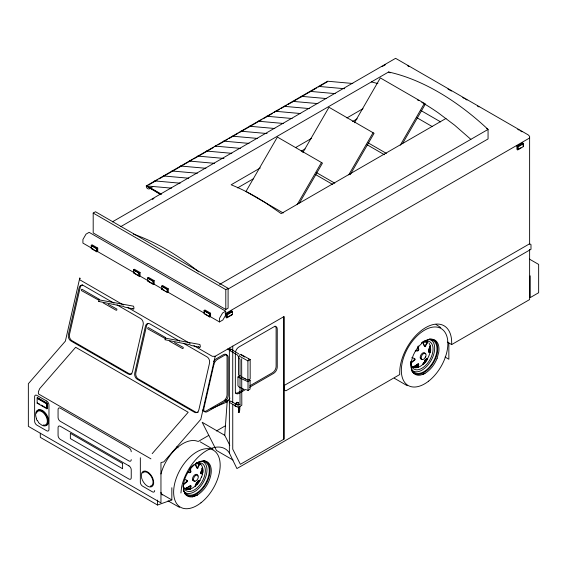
<?xml version="1.0" encoding="UTF-8"?>
<svg xmlns="http://www.w3.org/2000/svg" width="567" height="567" viewBox="0 0 567 567"><rect width="100%" height="100%" fill="white"/><g stroke="black" fill="none" stroke-linecap="round" stroke-linejoin="round"><path stroke-width="0.85" d="M238.622 407.049L238.629 412.549L239.224 412.202L239.742 410.175L239.94 406M238.99 406.546L238.629 412.549M239.558 407.907L239.579 406.496M195.431 486.068L195.381 485.189L196.664 482.397L196.926 482.673C190.583 492.503 204.304 477.173 198.159 480.936M427.61 358.663L425.328 359.513C431.026 355.615 423.138 366.268 423.088 363.497M80.216 278.354L79.763 278.092L79.699 279.758L123.393 304.982M229.819 445.315L224.745 435.307L227.169 401.918L229.975 398.098M154.862 181.369L154.911 180.93L180.108 183.184M163.459 176.408L163.509 175.968L188.712 178.215M197.309 173.247L172.113 171L172.063 171.44L185.281 163.806M180.66 166.478L180.71 166.039L205.906 168.286M189.265 161.51L189.307 161.071L214.51 163.317M197.862 156.549L197.911 156.102L223.979 158.434M206.572 151.517L206.622 151.077L231.818 153.324M215.169 146.555L215.219 146.109L240.415 148.363M180.937 492.978L181.539 487.322A36.749 21.213 -60 0 1 203.248 452.806A36.749 21.213 -60 0 1 229.146 452.601L236.921 468.555L399.707 374.574L399.707 372.618A36.749 21.213 -60 0 1 425.689 327.606A36.749 21.213 -60 0 1 451.672 342.61L451.672 344.566L447.342 342.064M223.774 141.587L223.816 141.148L249.019 143.394M240.968 131.657L241.018 131.218L267.085 133.543M249.572 126.689L249.615 126.25L274.818 128.503M258.283 121.664L258.325 121.225L283.528 123.471M266.88 116.696L266.929 116.256L292.125 118.51M275.477 111.734L275.527 111.295L300.73 113.542M284.131 106.327L284.081 106.766L284.131 106.327L309.327 108.58M292.678 101.805L292.728 101.365L317.924 103.612M301.283 96.837L301.325 96.397M318.59 86.843L318.64 86.404L344.708 88.728M197.465 468.37L197.125 468.073L199.272 464.295L199.953 463.983L197.465 468.37L196.664 467.69L195.431 463.572L195.381 463.948L197.486 463.693L199.272 464.295M425.172 346.678L424.832 346.38L426.979 342.603L427.66 342.291L425.172 346.678L424.371 345.998L423.343 343.276M411.153 363.156L411.266 362.441L414.3 359.804L414.3 358.521L414.683 358.606L415.051 359.265L414.683 360.095L410.784 363.27L410.749 361.81M200.98 473.7L200.661 472.098L200.98 473.7C204.141 474.77 202.731 469.384 202.561 467.697L202.022 468.207M428.687 352.008L428.687 350.519L430.268 346.005C430.438 347.691 431.841 353.078 428.687 352.008L428.368 351.682L430.119 352.213M195.381 464.288L196.664 467.69M423.088 342.596L424.371 345.998M200.661 473.374L202.015 473.395L202.213 468.937M429.595 351.859L430.055 348.918L429.722 346.515L430.268 346.005M185.99 488.144L187.769 488.74L189.881 488.492L190.314 485.621L185.692 488.676L187.755 489.371L190.207 489.08L191.029 486.075L190.314 485.621M413.697 366.452L415.476 367.047L417.588 366.799L418.021 363.936L413.4 366.984L415.462 367.678L417.914 367.395L418.737 364.383L418.021 363.936M79.763 278.092L65.375 341.15L28.35 383.724L28.35 426.327L160.957 502.886L160.957 462.53L163.778 461.914L200.81 419.339L215.198 356.282L283.954 316.584L283.954 439.149L240.373 464.309L232.746 449.184L232.746 404.271M201.583 477.116L202.334 474.834M437.114 358.323L438.773 352.107A19.739 11.39 -60 0 0 434.003 339.711L429.807 339.335A19.739 11.39 -60 0 0 411.288 362.377L411.288 367.969M200.98 472.212L202.561 467.697M429.106 348.195L428.687 350.519M187.925 472.268L190.314 472.006L190.278 468.895M187.542 472.538L189.924 472.708L190.718 472.261L190.632 468.349M415.632 350.576L418.021 350.314L417.879 346.437M415.25 350.845L417.631 351.016L418.425 350.569L418.744 349.633L418.233 345.92M186.593 481.496L186.593 480.214L187.344 480.951L186.975 481.78L183.453 484.849L183.559 484.133L186.593 481.496L186.975 481.78M425.484 357.132L425.725 356.593A3.445 1.992 -60 0 0 426.008 354.531A3.445 1.992 -59.7 0 0 425.47 353.524L424.024 353.404A3.445 1.992 -60 0 0 421.203 357.323L421.21 358.301A3.445 1.992 -60 0 0 424.449 358.571L425.725 356.593M423.138 364.227L425.746 359.598M185.692 488.676L186.217 487.911M413.4 366.984L413.924 366.218M302.842 152.566L328.988 107.276L374.078 133.309L350.179 174.693M297.129 204.666L321.468 162.509M299.468 202.951L322.481 163.098L277.391 137.065L245.972 191.483L283.209 212.979M354.439 122.777L380.337 77.927L425.42 103.959L402.598 143.494M348.726 174.877L373.065 132.721M400.267 145.187L424.407 103.371M426.937 358.705L423.081 363.624L423.138 364.383M429.722 346.515L430.119 346.246M196.926 482.673L198.039 481.291L199.903 480.355M235.135 404.214L236.687 402.279L238.239 402.421M235.496 404.42L237.049 402.492L238.601 402.627L238.601 404.696M236.567 404.519L237.049 403.924L237.523 403.966L237.523 404.604M152.183 453.65L188.187 412.259L75.652 347.288L39.647 388.686L38.386 391.762L38.386 393.888L150.921 458.859M238.82 353.914L230.627 348.981L229.869 349.704L229.869 350.619L237.431 354.985L240.018 359.471L240.018 404.632M229.869 401.762L230.627 401.039L238.09 405.348L239.919 404.285M201.887 468.413L202.412 467.938M195.473 475.593L195.062 475.954A3.445 1.984 -60 0 0 194.042 481L195.487 481.121A3.445 1.984 -60 0 0 198.33 476.939A3.445 1.984 -60 0 0 195.898 475.302L195.466 475.593L195.891 475.302M195.374 485.317L199.272 480.476L199.953 480.447M244.058 389.423L239.026 387.027L237.956 385.688L237.956 376.984L240.032 375.531M246.475 389.742L248.02 390.472L248.02 381.775L250.097 380.322L248.552 379.585M248.02 390.472L250.097 389.026L250.097 380.322M197.323 495.048C204.708 490.427 209.634 482.319 211.066 473.792A19.739 11.397 -60 0 0 199.747 461.658A19.739 11.397 -60 0 0 183.573 484.062L183.58 489.661A19.739 11.397 -60 0 0 192.56 496.827L197.323 495.048L192.546 496.827M411.288 367.976A19.739 11.39 -60 0 0 420.267 375.134C425.073 374.199 428.957 370.832 432.004 367.168A19.739 11.39 -60 0 0 437.114 358.316M99.055 301.042L98.474 301.396L123.528 306.442L124.754 307.123L133.139 308.887M165.401 339.349L164.827 339.704L189.874 344.743L191.107 345.431L199.492 347.195M185.955 488.407L190.718 485.749M413.662 366.721L418.425 364.064M239.274 355.211L240.784 354.311L250.167 359.542L250.167 378.94L247.907 380.294L241.407 376.672M247.907 380.294L247.907 360.895L250.167 359.542M93.194 213.064L95.483 211.746L228.09 288.305L228.09 308.165L225.801 309.49L93.194 232.931L93.194 213.064L225.801 289.631L228.09 288.305M160.426 194.46L146.307 185.898L327.598 81.23L352.794 83.484M146.307 186.309L147.774 185.466M149.192 184.644L157.789 179.682M159.207 178.86L171.51 171.758M185.721 163.558L189.109 161.602M192.192 159.823L189.357 161.46L189.307 161.071M193.609 159.001L195.998 157.626M196.444 157.364L206.707 151.439M207.373 151.056L213.752 147.37M215.12 146.584L216.686 145.676M218.104 144.861L221.647 142.813M222.009 142.608L223.54 141.722M225.836 140.396L227.41 139.489M228.827 138.667L238.133 133.295M239.607 132.444L244.2 129.793M244.611 129.56L254.909 123.613M255.448 123.301L257.971 121.841M261.919 119.566L258.375 121.607L258.325 121.225M263.322 118.751L268.68 115.661M269.098 115.413L272.642 113.372M274.038 112.564L275.527 111.295M276.994 110.863L279.389 109.474M280.92 108.595L283.372 107.177M284.747 106.383L286.3 105.483M287.809 104.619L294.195 100.933M294.698 100.642L313.82 89.6M314.338 89.302L316.882 87.828M318.413 86.949L327.598 81.648M112.33 221.881L395.603 58.33L528.21 134.889L529.621 136.356L529.621 244.079M382.059 66.637L385.588 64.603M152.403 199.393L153.933 198.514M120.87 226.566L388.601 71.995A237.693 137.235 60 0 1 488.059 129.418L488.059 138.936L228.005 289.071M91.244 245.291L92.088 244.802L97.73 248.062L97.73 251.323L96.886 251.812L91.244 248.552L91.244 245.291L96.886 248.552L97.73 248.062M260.288 167.96L231.152 184.778A237.693 137.235 60 0 1 256.305 197.11L264.711 202.213L281.168 213.61L445.995 118.446M295.556 147.597L311.652 138.305M346.919 117.943L363.015 108.644M237.573 187.904L253.669 178.612M301.205 151.169L305.039 148.951M352.568 121.515L357.167 118.857M133.564 269.729L134.407 269.24L140.056 272.493L140.056 275.753L139.206 276.242L133.564 272.982L133.564 269.729L139.206 272.982L140.056 272.493M147.668 277.873L148.519 277.383L154.16 280.644L154.16 283.897L153.317 284.386L147.668 281.133L147.668 277.873L153.317 281.133L154.16 280.644M161.779 286.016L162.623 285.527L168.264 288.787L168.264 292.04L167.421 292.529L161.779 289.276L161.779 286.016L167.421 289.276L168.264 288.787M161.779 289.276L162.623 288.787M219.564 284.428L488.059 129.418L486.529 128.532M37.139 397.899L37.592 397.637L47.373 403.286L47.373 408.545L46.919 408.807L37.139 403.158L37.139 397.899L46.919 403.548L47.373 403.286M37.139 403.158L37.592 402.896M204.099 310.454L204.949 309.965L210.591 313.218L210.591 316.478L209.74 316.967L204.099 313.707L204.099 310.454L209.74 313.707L210.591 313.218M225.687 311.184L222.583 312.977L219.479 318.349L219.479 321.936L222.859 319.979L225.687 315.096L225.687 311.184L89.125 232.342L86.021 234.136L82.917 239.508L82.917 243.094L92.889 248.849M225.12 313.792L529.621 137.987M225.964 314.118L231.605 310.858L232.456 311.347L232.456 314.607L226.814 317.86L225.964 317.371L225.964 314.118L226.814 314.607L232.456 311.347M516.927 146.13L522.568 142.877L523.412 143.366L523.412 146.619L517.77 149.879L516.927 149.39L516.927 146.13L517.77 146.619L523.412 143.366M232.172 311.836L227.098 314.77L227.098 317.371L232.172 314.444M520.953 147.718L518.054 149.39L518.054 146.782L523.135 143.855L523.135 146.456M240.103 391.421L237.842 392.725A5.146 2.97 -60 0 1 235.27 392.981M241.606 390.55L243.867 389.246M249.891 385.773L272.472 372.732A5.146 2.97 -60 0 0 276.115 366.424L276.115 328.435A5.146 2.97 -60 0 0 275.045 326.075M245.752 389.472L238.976 393.385A5.146 2.97 -60 0 1 235.34 391.28L235.34 353.291M249.523 387.296L273.613 373.391A5.146 2.97 -60 0 0 277.249 367.083L277.249 329.094A5.146 2.97 -60 0 0 273.613 326.989L238.976 346.983A5.146 2.97 -60 0 0 235.461 352.128M238.622 407.141L241.818 405.292L241.641 358.798M238.275 412.273L239.224 412.202M198.365 441.395L208.805 435.364M216.438 430.963L225.588 425.675M451.672 344.566L529.621 299.567L529.621 249.374M422.606 374.511L425.03 373.355M210.952 408.842L227.169 401.918L224.865 400.586M426.937 342.943L427.617 342.688M199.23 464.635L199.91 464.373M40.3 433.238L40.3 437.348L157.527 505.027L171.836 499.931L171.836 487.726M423.138 341.88L425.59 341.596L427.66 342.291M423.088 342.255L425.193 342.007L426.979 342.603M229.869 350.619L230.627 350.47M420.253 357.912L420.367 358.344L421.21 358.301L420.253 357.912A3.622 2.098 -60 0 1 422.323 353.284A3.622 2.098 -60 0 1 425.3 353.957M192.546 479.604L192.667 480.036L193.503 479.994L192.546 479.604A3.622 2.098 -60 0 1 194.396 475.16A3.622 2.098 -60 0 1 197.479 475.217M424.435 353.298L424.818 353.276M194.694 481.248L195.076 481.234M426.979 358.783L427.66 358.755M196.281 463.345L199.953 463.983M215.198 356.282L212.313 356.317L193.914 345.7M133.769 309.086L132.756 308.831M199.641 347.38L200.123 347.387M335.239 93.619L310.036 91.372L310.085 91.755M326.635 98.58L301.438 96.333L301.481 96.723M232.42 136.179L257.616 138.433M152.757 186.472A6.081 3.508 -60 0 1 146.456 187.096L146.307 185.898L171.51 188.145M236.687 406.419L235.135 406.284L235.135 404.902M237.049 406.624L235.496 406.489L235.496 405.107M98.786 299.801L133.585 306.194L134.046 308.335M165.132 338.109L199.931 344.502L200.399 346.643M197.621 481.199L198.039 481.291M371.406 81.924L377.877 83.555M418.297 349.506L418.744 349.633M190.59 471.198L191.036 471.326M418.297 364.212L418.737 364.383M190.59 485.898L191.029 486.075M411.862 357.472L414.683 358.606M414.619 359.088L415.051 359.265M184.318 479.299L186.975 480.299M186.912 480.781L187.344 480.951M243.93 378.295L245.461 379.025M237.956 376.984L248.02 381.775M425.165 360.165L424.832 360.002L424.626 360.981M407.219 385.688L394.349 378.253M179.512 507.38L168.023 500.852M200.186 441.849L213.064 449.284M98.842 300.234L81.407 290.538L81.4 289.624L81.988 289.276L99.431 299.362M165.188 338.542L147.753 328.839L147.746 327.924L148.341 327.584L165.777 337.67M108.148 304.273L116.866 309.065L116.866 309.979L116.278 310.319L103.201 302.898M174.494 342.574L183.212 347.365L183.219 348.28L182.631 348.62L169.547 341.206M241.202 355.013L244.767 357.004M248.325 358.989L249.749 359.783M239.246 356.069L247.907 360.895M239.961 375.864L238.523 375.063L238.523 356.544M407.737 65.822L409.147 66.637M447.944 89.04L451.424 91.053M462.75 97.588L464.167 98.403M465.578 99.218L466.988 100.033M477.464 106.086L478.917 106.922M517.77 129.354L519.181 130.169M520.591 130.984L522.001 131.799M388.601 71.995L390.131 72.881M420.749 110.416L440.637 121.898M416.922 117.723L432.224 126.561M368.167 142.87L386.403 153.402M366.899 144.628L384.376 154.713M529.493 259.14L538.65 264.428L538.65 292.728L530.188 297.611L530.188 275.831M316.57 172.666L334.806 183.191M315.302 174.416L332.779 184.502M445.067 357.047L448.851 359.23L448.851 342.943M161.552 194.283L147.03 185.898L146.669 186.515L146.669 186.104M146.307 185.898L160.787 194.254M147.952 278.362L153.033 281.296L153.033 283.897L147.952 280.97M162.063 286.505L167.137 289.439L167.137 292.04L165.684 291.204M97.496 251.507L134.322 272.77M139.688 275.874L148.894 281.182M153.501 283.84L162.708 289.156M167.308 291.814L204.134 313.076M210.272 316.62L219.479 321.936M92.251 248.807L96.603 251.323L96.603 248.715L91.521 245.78L91.521 248.389M162.063 289.113L164.239 290.368M205.105 313.962L209.464 316.478L209.464 313.87L204.382 310.943L204.382 313.544M227.438 349.031L229.72 350.349M127.993 307.64L190.08 343.482M114.01 303.175L83.484 285.541A4.827 3.473 77.2 0 0 79.075 287.916L68.423 334.594A4.827 3.473 77.2 0 0 70.847 340.909L128.092 373.958A4.827 3.473 77.2 0 0 132.501 371.591L143.153 324.912A4.827 3.473 77.2 0 0 140.729 318.597L117.064 304.933M179.597 341.036L149.83 323.849A4.827 3.473 77.2 0 0 145.428 326.223L134.776 372.902A4.827 3.473 77.2 0 0 137.2 379.217L194.446 412.266A4.827 3.473 77.2 0 0 198.847 409.891L209.499 363.213A4.827 3.473 77.2 0 0 207.075 356.905L183.417 343.241M229.869 402.676L237.764 407.234M224.745 435.307L202.171 422.273L216.466 450.474L233.023 460.028M176.613 446.924L178.137 447.802M37.542 398.608L46.515 403.789L46.515 408.098M38.294 403.357L39.782 404.214M41.278 405.079L45.764 407.666M161.106 493.744L171.836 499.931M225.779 399.402L227.941 400.685M425.328 346.083L425.746 346.331M197.621 467.775L198.039 468.023M429.722 351.703L430.268 352.029M202.015 473.395L202.561 473.721M418.021 350.314L418.425 350.569M190.314 472.006L190.718 472.261M436.03 324.473L440.772 327.591M201.887 473.551L202.412 473.906M414.3 359.804L414.683 360.095M198.585 346.692L199.109 347.139M470.858 139.347L454.564 125.13L437.93 112.62A237.693 137.235 60 0 0 421.834 102.358M230.627 348.981L231.095 349.456M38.336 422.337L39.676 423.747M417.773 366.566L418.134 367.118M190.065 488.258L190.427 488.811M417.588 366.799L417.914 367.395M189.881 488.492L190.207 489.08M36.302 418.807L37.188 420.65M292.728 101.365L292.778 101.748M266.929 116.256L266.972 116.646M249.728 126.186L249.778 126.576M241.018 131.218L241.067 131.601M223.816 141.148L223.866 141.53M215.219 146.109L215.269 146.499M206.622 151.077L206.664 151.46M198.018 156.038L198.067 156.428M180.71 166.039L180.76 166.422M172.113 171L172.155 171.39M163.509 175.968L163.558 176.351M154.911 180.93L154.954 181.32M195.381 485.189L195.431 485.919M517.77 146.619L517.77 149.879M283.918 316.606L283.918 439.17M232.746 346.146L232.711 402.535M229.373 348.095L229.373 453.111M226.814 314.607L226.814 317.86M225.801 289.631L225.801 309.49M209.74 313.707L209.74 316.967M167.421 289.276L167.421 292.529M157.527 500.094L157.527 505.027M153.317 281.133L153.317 284.386M140.34 457.753L140.34 482.233A3.218 1.857 60 0 0 142.615 486.174L152.403 491.823A3.218 1.857 60 0 0 154.678 490.505M139.206 272.982L139.206 276.242M96.886 248.552L96.886 251.812M46.919 403.548L46.919 408.807M202.752 409.87A5.146 2.97 -60 0 0 206.268 410.955L223.405 401.06A5.146 2.97 -60 0 0 227.048 394.752L227.048 356.763A5.146 2.97 -60 0 0 223.405 354.659L216.254 358.791A5.146 2.97 -60 0 0 213.681 361.505M36.43 413.223A7.86 4.543 60 0 1 45.729 415.717A7.86 4.543 60 0 1 43.241 425.016M36.437 418.46A8.753 5.053 60 0 1 40.2 410.154A8.753 5.053 60 0 1 47.989 421.557A8.753 5.053 60 0 1 40.2 423.96M38.251 421.791A8.753 5.053 60 0 1 37.422 420.508M37.124 410.926A8.753 5.053 60 0 1 46.253 414.094A8.753 5.053 60 0 1 46.855 425.172M82.732 284.896A4.827 3.473 77.2 0 0 80.167 287.667L69.514 334.346A4.827 3.473 77.2 0 0 71.938 340.661L129.184 373.717A4.827 3.473 77.2 0 0 131.884 373.837M198.237 412.138A4.827 3.473 77.2 0 1 195.53 412.018L138.284 378.969A4.827 3.473 77.2 0 1 135.86 372.654L146.513 325.975A4.827 3.473 77.2 0 1 148.214 323.481M131.239 451.757A3.218 1.857 60 0 0 128.964 447.817L60.343 408.197A3.218 1.857 60 0 0 58.068 409.516L58.068 417.397A3.218 1.857 60 0 0 60.343 421.338L128.964 460.95A3.218 1.857 60 0 0 131.239 459.639M141.41 476.741A8.753 5.053 60 0 1 148.937 472.885A8.753 5.053 60 0 1 152.473 486.146A8.753 5.053 60 0 1 142.147 479.491M141.899 478.796A8.753 5.053 60 0 1 141.53 477.414M142.693 473.027A7.86 4.543 60 0 1 151.439 476.748A7.86 4.543 60 0 1 150.29 486.181M133.401 234.107A237.693 137.235 60 0 1 198.748 271.869M417.305 99.792A237.693 137.235 60 0 1 418.836 100.642M418.134 365.814A32.9 19.002 -60 0 1 417.078 366.977M418.127 364.042A29.704 17.145 -60 0 1 415.88 366.452M199.038 480.398A32.9 18.994 -60 0 1 196.373 484.516M162.254 495.019A32.9 18.994 -60 0 1 160.936 492.354M160.943 473.977A32.9 18.994 -60 0 1 197.755 441.332M191.015 487.025A29.704 17.152 -60 0 1 189.321 488.811M203.177 460.624A19.441 11.227 -60 0 1 206.027 483.956A19.441 11.227 -60 0 1 184.395 493.148M196.125 463.303A15.784 9.115 -60 0 1 205.325 471.432A15.784 9.115 -60 0 1 194.828 489.612A15.784 9.115 -60 0 1 183.191 485.699M202.462 461.304A17.903 10.341 -60 0 1 203.269 482.375A17.903 10.341 -60 0 1 184.622 492.184M184.169 491.78A17.903 10.341 -60 0 1 183.361 490.831M197.592 475.649A3.622 2.098 -60 0 1 197.635 476.138M194.205 480.915A3.622 2.098 -60 0 1 192.66 480.036M198.457 462.07A18.513 10.688 -60 0 1 209.266 471.305A18.513 10.688 -60 0 1 197.444 492.581A18.513 10.688 -60 0 1 183.439 489.108M183.176 487.528A18.513 10.688 -60 0 1 183.091 485.827M189.633 468.959A18.513 10.688 -60 0 1 193.907 464.692M196.182 463.154A18.513 10.688 -60 0 1 197.706 462.374M197.663 462.878A14.565 8.413 -60 0 1 202.192 474.636M201.434 476.953A14.565 8.413 -60 0 1 196.593 484.721M195.466 485.841A14.565 8.413 -60 0 1 183.595 487.244M426.745 358.705A32.9 18.994 -60 0 1 424.081 362.823M418.163 365.942A29.704 17.152 -60 0 1 417.028 367.118M429.46 338.931A19.441 11.227 -60 0 1 434.542 360.775A19.441 11.227 -60 0 1 412.521 372.002M412.103 371.463A19.441 11.227 -60 0 1 411.387 370.223M421.891 342.539A15.784 9.115 -60 0 1 433.053 348.733A15.784 9.115 -60 0 1 422.323 368.054A15.784 9.115 -60 0 1 410.749 362.604M428.985 339.279A17.903 10.341 -60 0 1 430.977 360.683A17.903 10.341 -60 0 1 411.451 369.641M421.912 359.223A3.622 2.098 -60 0 1 420.367 358.344M421.614 343A18.513 10.688 -60 0 1 436.959 348.152A18.513 10.688 -60 0 1 423.124 372.108A18.513 10.688 -60 0 1 410.997 361.392M429.141 343.368A14.565 8.413 -60 0 1 430.084 352.178M429.899 352.943A14.565 8.413 -60 0 1 419.02 366.962M418.432 367.203A14.565 8.413 -60 0 1 411.302 365.552M423.74 341.249A14.565 8.413 -60 0 1 428.106 342.262M213.872 364.595L203.893 408.346A5.146 2.97 -60 0 0 207.409 411.614L224.546 401.719A5.146 2.97 -60 0 0 228.182 395.412L228.182 357.423A5.146 2.97 -60 0 0 224.546 355.318L217.395 359.45A5.146 2.97 -60 0 0 213.872 364.595M529.621 243.782L284.521 385.291L284.521 390.018L285.888 390.805L530.988 249.296L530.988 244.568L529.621 243.782M138.922 273.145L133.847 270.218L133.847 272.819L138.922 275.753L138.922 273.145M46.692 401.053L36.905 395.405A3.218 1.857 60 0 0 34.63 396.723L34.63 421.203A3.218 1.857 60 0 0 36.905 425.144L46.692 430.792A3.218 1.857 60 0 0 48.968 429.474L48.968 404.994A3.218 1.857 60 0 0 46.692 401.053M128.964 465.89L60.343 426.271A3.218 1.857 60 0 0 58.068 427.589L58.068 435.47A3.218 1.857 60 0 0 60.343 439.411L128.964 479.03A3.218 1.857 60 0 0 131.239 477.712L131.239 469.83A3.218 1.857 60 0 0 128.964 465.89M122.592 463.473L70.358 433.316L70.358 438.574L122.592 468.732L122.592 463.473M200.938 502.816A32.9 18.994 -60 0 0 214.73 451.126A32.9 18.994 -60 0 0 175.04 482.113A32.9 18.994 -60 0 0 200.938 502.816M428.645 381.123A32.9 18.994 -60 0 0 442.43 329.434A32.9 18.994 -60 0 0 402.747 360.421A32.9 18.994 -60 0 0 428.645 381.123"/></g></svg>
